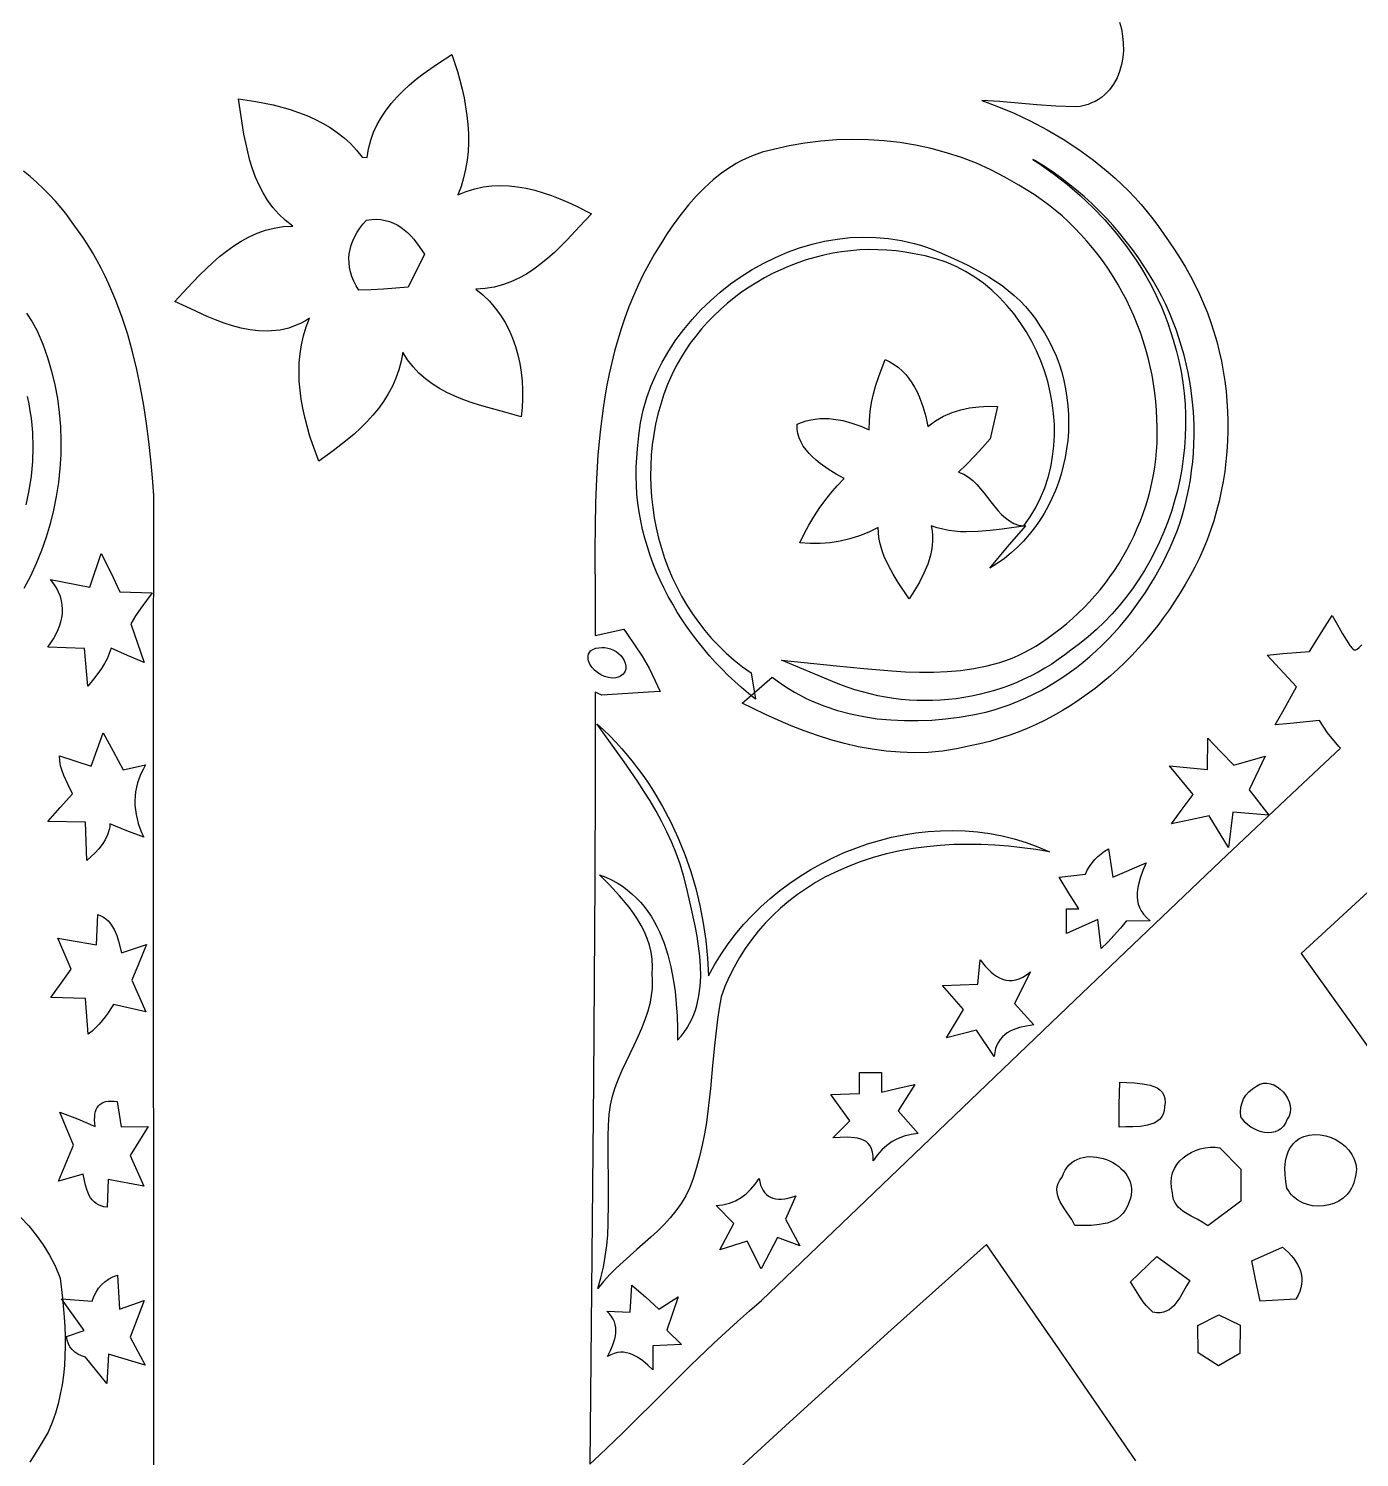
# Model space of a CAD drawing. Extents: x 1 to 4, y 1 to 4.
# Drawn here: x 1.915 to 2.737, y 2.391 to 3.273 of the extents above; entities that cross this region are included whole.
import ezdxf

# ---------------------------------------------------------------- set-up
doc = ezdxf.new("R2010")
doc.units = 0
doc.layers.add('SMALL', color=18, linetype='CONTINUOUS')

msp = doc.modelspace()

# ---------------------------------------------------------------- linework, layer by layer
at = {"layer": 'SMALL'}
for points in [[(2.58889, 3.27731), (2.59, 3.27307), (2.59076, 3.26873), (2.59116, 3.26431), (2.59119, 3.25988), (2.59084, 3.25546), (2.59008, 3.25111), (2.5889, 3.24688), (2.58727, 3.24281), (2.58516, 3.23897), (2.58255, 3.23542), (2.5795, 3.2323), (2.57767, 3.23082), (2.57577, 3.22952), (2.57375, 3.22837), (2.57161, 3.22736), (2.56935, 3.2265), (2.56697, 3.22581), (2.56449, 3.22529), (2.56162, 3.22494), (2.5495, 3.22547), (2.53782, 3.2263), (2.5146, 3.22821), (2.50386, 3.22897), (2.5131, 3.22547), (2.52365, 3.22099), (2.53402, 3.21607), (2.54415, 3.21072), (2.55403, 3.20492), (2.56361, 3.19865), (2.57284, 3.19195), (2.57736, 3.18839), (2.58176, 3.18473), (2.58605, 3.18095), (2.59024, 3.17705), (2.59433, 3.17303), (2.5983, 3.16888), (2.60215, 3.16461), (2.60588, 3.16022), (2.60948, 3.1557), (2.61295, 3.15105), (2.61629, 3.14628), (2.61939, 3.14152), (2.62293, 3.13651), (2.62638, 3.13125), (2.62964, 3.12588), (2.63271, 3.12041), (2.63558, 3.11486), (2.63827, 3.10922), (2.64077, 3.1035), (2.64307, 3.09771), (2.64518, 3.09185), (2.6471, 3.08593), (2.64883, 3.07995), (2.65036, 3.07392), (2.65171, 3.06785), (2.65286, 3.06174), (2.65382, 3.0556), (2.65459, 3.04943), (2.65516, 3.04324), (2.65555, 3.03703), (2.65574, 3.03081), (2.65573, 3.02459), (2.65554, 3.01837), (2.65515, 3.01215), (2.65457, 3.00595), (2.65379, 2.99976), (2.65282, 2.9936), (2.65166, 2.98747), (2.6503, 2.98138), (2.64875, 2.97532), (2.647, 2.96931), (2.64506, 2.96336), (2.64292, 2.95746), (2.64057, 2.95158), (2.63798, 2.94602), (2.63528, 2.94058), (2.63243, 2.93521), (2.62943, 2.92991), (2.6263, 2.92468), (2.62302, 2.91953), (2.61961, 2.91446), (2.61607, 2.90949), (2.61239, 2.90461), (2.60859, 2.89982), (2.60466, 2.89514), (2.6006, 2.89057), (2.59642, 2.88612), (2.59211, 2.88178), (2.58769, 2.87757), (2.58315, 2.87349), (2.5785, 2.86954), (2.57374, 2.86574), (2.56886, 2.86208), (2.56388, 2.85857), (2.55879, 2.85522), (2.5536, 2.85203), (2.54831, 2.84901), (2.54291, 2.84616), (2.53743, 2.84349), (2.53184, 2.84101), (2.52617, 2.83871), (2.52041, 2.83661), (2.51456, 2.83471), (2.50862, 2.83301), (2.50261, 2.83153), (2.49664, 2.83029), (2.48814, 2.82838), (2.47942, 2.82702), (2.47068, 2.82623), (2.46195, 2.82598), (2.45325, 2.82624), (2.44458, 2.82697), (2.43596, 2.82814), (2.4274, 2.82972), (2.41891, 2.83168), (2.41051, 2.83398), (2.4022, 2.8366), (2.39399, 2.8395), (2.3859, 2.84265), (2.37794, 2.84602), (2.37012, 2.84959), (2.36249, 2.85329), (2.35563, 2.85662), (2.36142, 2.86158), (2.37427, 2.8726), (2.37745, 2.87035), (2.38095, 2.86788), (2.38444, 2.86561), (2.388, 2.86347), (2.39163, 2.86146), (2.39532, 2.85959), (2.39903, 2.85786), (2.40674, 2.85472), (2.4146, 2.8521), (2.42264, 2.84995), (2.43083, 2.84827), (2.43914, 2.84702), (2.44753, 2.84621), (2.45599, 2.84581), (2.46447, 2.84581), (2.47296, 2.84618), (2.48142, 2.84692), (2.48981, 2.84801), (2.49812, 2.84942), (2.50625, 2.85113), (2.5113, 2.85253), (2.51633, 2.85411), (2.52129, 2.85587), (2.52617, 2.85779), (2.53097, 2.85988), (2.53569, 2.86212), (2.54032, 2.86452), (2.54488, 2.86708), (2.54935, 2.86977), (2.55373, 2.87262), (2.55802, 2.8756), (2.56222, 2.87871), (2.56633, 2.88196), (2.57034, 2.88533), (2.57426, 2.88882), (2.57808, 2.89243), (2.5818, 2.89615), (2.58541, 2.89998), (2.58892, 2.90392), (2.59233, 2.90795), (2.59562, 2.91208), (2.59879, 2.91628), (2.60484, 2.925), (2.61041, 2.934), (2.6155, 2.94328), (2.6201, 2.9528), (2.62418, 2.96249), (2.62599, 2.96768), (2.62765, 2.97299), (2.62914, 2.97834), (2.63046, 2.98374), (2.63161, 2.98917), (2.63258, 2.99463), (2.63338, 3.00011), (2.63402, 3.00562), (2.63448, 3.01114), (2.63478, 3.01667), (2.63491, 3.02221), (2.63487, 3.02775), (2.63467, 3.03329), (2.6343, 3.03882), (2.63377, 3.04434), (2.63307, 3.04984), (2.63222, 3.05532), (2.6312, 3.06077), (2.63002, 3.06618), (2.62868, 3.07157), (2.62718, 3.07691), (2.62553, 3.0822), (2.62372, 3.08745), (2.62175, 3.09263), (2.61962, 3.09776), (2.61735, 3.10282), (2.61492, 3.10781), (2.61233, 3.11273), (2.6096, 3.11757), (2.60671, 3.12232), (2.60368, 3.12698), (2.60045, 3.13161), (2.5968, 3.13684), (2.59302, 3.14188), (2.58908, 3.1468), (2.58498, 3.15159), (2.58073, 3.15626), (2.57634, 3.16079), (2.5718, 3.16518), (2.56713, 3.16943), (2.56232, 3.17354), (2.5574, 3.1775), (2.55235, 3.18131), (2.54718, 3.18496), (2.54191, 3.18846), (2.53653, 3.19179), (2.53534, 3.19239), (2.53912, 3.1899), (2.5479, 3.18375), (2.55639, 3.17719), (2.56455, 3.17021), (2.57236, 3.16284), (2.57979, 3.15509), (2.58681, 3.14698), (2.59339, 3.13851), (2.59947, 3.12972), (2.60236, 3.12516), (2.6051, 3.12055), (2.60771, 3.11587), (2.61018, 3.1111), (2.61251, 3.10626), (2.6147, 3.10135), (2.61674, 3.09636), (2.61863, 3.09131), (2.62037, 3.08619), (2.62193, 3.08105), (2.62381, 3.07462), (2.62545, 3.06806), (2.62681, 3.06144), (2.62791, 3.05478), (2.62873, 3.04809), (2.62929, 3.04138), (2.62959, 3.03466), (2.62963, 3.02793), (2.62941, 3.0212), (2.62893, 3.0145), (2.6282, 3.00781), (2.62722, 3.00116), (2.626, 2.99455), (2.62453, 2.98799), (2.62281, 2.9815), (2.62086, 2.97507), (2.61866, 2.96872), (2.61623, 2.96246), (2.61357, 2.95629), (2.61067, 2.95024), (2.60754, 2.9443), (2.60419, 2.93848), (2.60061, 2.9328), (2.59681, 2.92726), (2.59279, 2.92188), (2.58854, 2.91666), (2.58408, 2.91161), (2.57941, 2.90674), (2.57453, 2.90207), (2.56943, 2.8976), (2.56413, 2.89333), (2.55878, 2.88941), (2.555, 2.88645), (2.551, 2.88354), (2.54691, 2.88078), (2.54274, 2.87819), (2.53849, 2.87575), (2.53416, 2.87347), (2.52976, 2.87135), (2.5253, 2.86938), (2.52078, 2.86757), (2.51621, 2.86592), (2.51159, 2.86443), (2.50692, 2.8631), (2.50221, 2.86193), (2.49747, 2.86091), (2.4927, 2.86006), (2.4879, 2.85936), (2.48308, 2.85883), (2.47824, 2.85845), (2.4734, 2.85824), (2.46854, 2.85818), (2.46368, 2.85828), (2.45883, 2.85855), (2.45398, 2.85897), (2.44915, 2.85956), (2.44433, 2.86031), (2.43954, 2.86122), (2.43477, 2.86229), (2.43003, 2.86353), (2.42533, 2.86492), (2.42067, 2.86648), (2.41605, 2.86821), (2.41156, 2.87006), (2.37993, 2.88312), (2.41398, 2.87965), (2.4309, 2.87793), (2.44812, 2.87648), (2.45672, 2.876), (2.46531, 2.87574), (2.47385, 2.87575), (2.48232, 2.8761), (2.49067, 2.87683), (2.49889, 2.87798), (2.50699, 2.87962), (2.5109, 2.88062), (2.51481, 2.88176), (2.51867, 2.88305), (2.52247, 2.88448), (2.52621, 2.88607), (2.52989, 2.88782), (2.53352, 2.88974), (2.53707, 2.89183), (2.54057, 2.89411), (2.5441, 2.89665), (2.54822, 2.89956), (2.55216, 2.90254), (2.55599, 2.90564), (2.55973, 2.90887), (2.56336, 2.91221), (2.56689, 2.91568), (2.5703, 2.91925), (2.57361, 2.92293), (2.57679, 2.92671), (2.57986, 2.93059), (2.58281, 2.93456), (2.58564, 2.93863), (2.58833, 2.94277), (2.5909, 2.947), (2.59334, 2.95131), (2.59564, 2.95568), (2.5978, 2.96013), (2.59982, 2.96463), (2.6017, 2.9692), (2.60343, 2.97382), (2.60501, 2.97849), (2.60644, 2.9832), (2.60772, 2.98796), (2.60883, 2.99275), (2.60979, 2.99758), (2.61059, 3.00243), (2.61122, 3.00731), (2.61168, 3.01221), (2.61198, 3.01712), (2.6121, 3.02204), (2.61204, 3.02698), (2.6118, 3.03202), (2.61158, 3.03756), (2.61118, 3.04299), (2.6106, 3.04841), (2.60984, 3.05382), (2.60891, 3.0592), (2.6078, 3.06455), (2.60652, 3.06987), (2.60508, 3.07515), (2.60347, 3.08039), (2.6017, 3.08558), (2.59977, 3.09072), (2.59768, 3.09579), (2.59544, 3.1008), (2.59304, 3.10574), (2.59049, 3.1106), (2.5878, 3.11539), (2.58496, 3.12008), (2.58198, 3.12469), (2.57885, 3.12919), (2.57559, 3.1336), (2.5722, 3.13789), (2.56867, 3.14208), (2.56501, 3.14614), (2.56123, 3.15008), (2.55732, 3.1539), (2.5533, 3.15758), (2.54915, 3.16112), (2.54488, 3.16451), (2.5405, 3.16776), (2.53601, 3.17085), (2.53142, 3.17379), (2.52664, 3.1766), (2.51805, 3.18162), (2.50933, 3.18609), (2.50039, 3.19009), (2.49125, 3.1936), (2.48194, 3.19664), (2.47249, 3.19921), (2.4629, 3.20129), (2.45322, 3.2029), (2.44347, 3.20404), (2.43367, 3.2047), (2.42385, 3.20489), (2.41402, 3.2046), (2.40423, 3.20384), (2.39449, 3.20261), (2.38482, 3.20091), (2.37516, 3.19872), (2.37154, 3.19788), (2.3681, 3.1969), (2.36474, 3.19578), (2.36146, 3.19451), (2.35825, 3.19311), (2.35512, 3.19157), (2.35205, 3.1899), (2.3491, 3.18814), (2.34326, 3.18418), (2.33772, 3.1798), (2.33243, 3.17503), (2.32738, 3.1699), (2.32255, 3.16446), (2.31796, 3.15875), (2.31357, 3.15281), (2.3094, 3.1467), (2.30542, 3.14045), (2.30165, 3.13413), (2.29461, 3.12141), (2.29146, 3.11486), (2.28852, 3.10821), (2.28579, 3.10149), (2.28328, 3.09471), (2.28097, 3.08789), (2.27886, 3.08101), (2.27694, 3.07408), (2.27519, 3.0671), (2.27362, 3.06007), (2.27221, 3.05301), (2.27095, 3.0459), (2.26984, 3.03878), (2.26802, 3.02437), (2.26668, 3.00986), (2.26575, 2.99526), (2.26517, 2.98058), (2.26486, 2.96585), (2.26476, 2.9511), (2.2649, 2.92158), (2.26499, 2.89847), (2.2826, 2.90236), (2.28451, 2.89962), (2.28932, 2.89273), (2.29395, 2.88558), (2.29821, 2.87816), (2.3002, 2.87425), (2.30198, 2.87037), (2.30501, 2.86379), (2.29778, 2.8633), (2.26895, 2.86165), (2.26502, 2.86338), (2.26498, 2.80902), (2.26478, 2.74699), (2.26399, 2.62292), (2.2617, 2.38645), (2.26764, 2.39197), (2.28179, 2.40565), (2.30982, 2.43351), (2.3239, 2.44744), (2.33818, 2.46121), (2.35276, 2.47469), (2.36022, 2.48131), (2.36765, 2.48768), (2.46204, 2.5781), (2.55652, 2.66865), (2.65123, 2.75897), (2.69876, 2.80395), (2.72526, 2.82887), (2.72437, 2.82993), (2.71726, 2.83834), (2.71242, 2.84598), (2.6943, 2.84411), (2.68502, 2.84321), (2.68969, 2.85152), (2.6981, 2.86673), (2.68004, 2.88619), (2.68975, 2.88738), (2.70611, 2.88855), (2.71588, 2.90399), (2.72026, 2.91084), (2.72432, 2.9036), (2.72664, 2.89953), (2.72892, 2.89553), (2.73118, 2.89213), (2.73167, 2.89155), (2.73215, 2.89097), (2.73302, 2.89012), (2.73368, 2.88964), (2.73406, 2.88945), (2.73431, 2.88942), (2.73471, 2.88952), (2.73552, 2.88995), (2.73679, 2.89096), (2.73844, 2.8927)], [(1.9926, 2.22791), (1.99234, 2.48027), (1.9921, 2.73264), (1.99215, 2.85882), (1.99241, 2.9848), (1.99153, 2.99578), (1.99049, 3.00698), (1.98927, 3.01819), (1.98782, 3.0294), (1.98612, 3.04056), (1.98414, 3.05166), (1.98185, 3.06267), (1.97921, 3.07357), (1.9762, 3.08432), (1.97277, 3.09491), (1.96891, 3.1053), (1.96457, 3.1155), (1.96223, 3.12047), (1.95975, 3.1254), (1.95714, 3.13027), (1.95439, 3.13507), (1.9515, 3.13979), (1.94846, 3.14444), (1.94528, 3.14901), (1.94188, 3.15359), (1.93855, 3.15819), (1.93515, 3.16253), (1.9316, 3.1667), (1.9279, 3.17072), (1.92407, 3.17459), (1.92011, 3.1783), (1.91601, 3.18187), (1.9118, 3.1853)], [(1.91377, 3.09758), (1.91708, 3.09222), (1.92031, 3.08653), (1.92376, 3.07829), (1.92669, 3.07006), (1.92916, 3.06171), (1.93119, 3.05326), (1.93277, 3.04472), (1.93393, 3.03613), (1.93466, 3.02749), (1.93496, 3.01883), (1.93485, 3.01016), (1.93433, 3.00151), (1.93341, 2.99289), (1.93209, 2.98433), (1.93037, 2.97584), (1.92827, 2.96744), (1.92578, 2.95915), (1.92291, 2.95099), (1.91967, 2.94297), (1.91606, 2.93512), (1.91209, 2.92746)], [(1.91354, 2.97911), (1.91542, 2.98796), (1.91677, 2.99689), (1.91757, 3.00586), (1.91783, 3.01485), (1.91753, 3.02387), (1.91717, 3.0283), (1.91667, 3.03276), (1.91603, 3.0372), (1.91524, 3.04161), (1.91431, 3.046)], [(2.80959, 2.80182), (2.70109, 2.70202), (2.7176, 2.67876), (2.7368, 2.65197), (2.74632, 2.63847)], [(1.91005, 2.53901), (1.91503, 2.53371), (1.91966, 2.52805), (1.92393, 2.52204), (1.92782, 2.51567), (1.9313, 2.50895), (1.93447, 2.50134), (1.93599, 2.48906), (1.937, 2.47731), (1.93733, 2.47135), (1.93753, 2.46539), (1.93756, 2.45943), (1.9374, 2.45346), (1.93705, 2.44749), (1.93647, 2.44153), (1.93565, 2.43559), (1.93456, 2.42968), (1.93318, 2.4238), (1.93149, 2.41797), (1.92948, 2.41219), (1.92702, 2.4063), (1.92155, 2.39699), (1.91583, 2.38778)], [(2.59898, 2.38861), (2.55126, 2.45784), (2.50662, 2.5223), (2.44771, 2.46941), (2.38495, 2.41238), (2.32245, 2.35503)]]:
    msp.add_lwpolyline(points, dxfattribs=at)
for points in [[(2.1211, 3.19397), (2.124, 3.19363), (2.12489, 3.1991), (2.12627, 3.20433), (2.12808, 3.20932), (2.13031, 3.2141), (2.13291, 3.21866), (2.13585, 3.22301), (2.1391, 3.22717), (2.14262, 3.23114), (2.14637, 3.23493), (2.15033, 3.23855), (2.15446, 3.24202), (2.15872, 3.24533), (2.16751, 3.25153), (2.17643, 3.25724), (2.17985, 3.24675), (2.18137, 3.2414), (2.18274, 3.236), (2.18394, 3.23055), (2.18494, 3.22506), (2.18574, 3.21955), (2.1863, 3.21403), (2.18661, 3.2085), (2.18664, 3.20298), (2.18639, 3.19748), (2.18583, 3.19201), (2.18493, 3.18657), (2.18369, 3.18119), (2.18207, 3.17587), (2.18006, 3.17062), (2.18527, 3.17277), (2.19052, 3.17439), (2.1958, 3.17551), (2.20111, 3.17615), (2.20642, 3.17635), (2.21173, 3.17615), (2.21703, 3.17558), (2.22231, 3.17466), (2.22757, 3.17344), (2.23278, 3.17194), (2.23794, 3.17019), (2.24304, 3.16824), (2.24807, 3.16611), (2.25302, 3.16383), (2.26265, 3.15897), (2.25529, 3.15099), (2.2477, 3.14291), (2.24378, 3.13895), (2.23977, 3.1351), (2.23564, 3.13141), (2.23138, 3.12791), (2.22699, 3.12466), (2.22244, 3.12169), (2.21773, 3.11906), (2.21284, 3.1168), (2.20776, 3.11496), (2.20248, 3.11358), (2.19697, 3.11271), (2.19413, 3.11248), (2.19124, 3.1124), (2.19564, 3.10875), (2.19963, 3.10484), (2.20324, 3.10069), (2.20646, 3.09632), (2.20931, 3.09174), (2.2118, 3.08697), (2.21394, 3.08204), (2.21574, 3.07697), (2.21722, 3.07177), (2.21838, 3.06647), (2.21923, 3.06108), (2.21979, 3.05562), (2.22007, 3.05012), (2.22007, 3.04458), (2.21981, 3.03904), (2.2193, 3.03352), (2.20905, 3.0363), (2.19862, 3.03919), (2.19342, 3.04075), (2.18826, 3.04243), (2.18318, 3.04427), (2.1782, 3.0463), (2.17337, 3.04856), (2.16872, 3.05108), (2.16426, 3.05388), (2.16004, 3.05701), (2.15609, 3.06049), (2.15244, 3.06437), (2.14911, 3.06867), (2.14614, 3.07343), (2.14516, 3.06783), (2.14373, 3.06245), (2.14189, 3.0573), (2.13968, 3.05235), (2.13711, 3.0476), (2.13423, 3.04305), (2.13105, 3.03867), (2.12761, 3.03448), (2.12393, 3.03044), (2.12006, 3.02657), (2.11601, 3.02284), (2.11181, 3.01925), (2.10311, 3.01246), (2.09418, 3.00612), (2.09032, 3.01681), (2.08858, 3.02224), (2.087, 3.02772), (2.08559, 3.03324), (2.08438, 3.0388), (2.0834, 3.04438), (2.08267, 3.04997), (2.0822, 3.05558), (2.08203, 3.06119), (2.08218, 3.06679), (2.08266, 3.07238), (2.08351, 3.07794), (2.08475, 3.08348), (2.08639, 3.08898), (2.08846, 3.09443), (2.08594, 3.09284), (2.08339, 3.09144), (2.08082, 3.09023), (2.07824, 3.08919), (2.07563, 3.08834), (2.07301, 3.08764), (2.07038, 3.08711), (2.06773, 3.08672), (2.06241, 3.08638), (2.05706, 3.08657), (2.0517, 3.08722), (2.04635, 3.08828), (2.04101, 3.08969), (2.0357, 3.0914), (2.03044, 3.09336), (2.02524, 3.0955), (2.01508, 3.10011), (2.00534, 3.10479), (2.01286, 3.1129), (2.02061, 3.121), (2.0246, 3.12495), (2.02869, 3.12878), (2.0329, 3.13244), (2.03723, 3.1359), (2.0417, 3.13912), (2.04632, 3.14205), (2.05112, 3.14465), (2.05609, 3.14689), (2.06126, 3.14872), (2.06665, 3.15011), (2.07225, 3.151), (2.0781, 3.15137), (2.07353, 3.15491), (2.06945, 3.15875), (2.06582, 3.16286), (2.06261, 3.16723), (2.05979, 3.17181), (2.05732, 3.1766), (2.05516, 3.18156), (2.0533, 3.18668), (2.05168, 3.19191), (2.05029, 3.19724), (2.04908, 3.20265), (2.04802, 3.20811), (2.04623, 3.21906), (2.04465, 3.22991), (2.05533, 3.22833), (2.06069, 3.22733), (2.06603, 3.22617), (2.07133, 3.22483), (2.07657, 3.22331), (2.08173, 3.22157), (2.08679, 3.21961), (2.09172, 3.21741), (2.09652, 3.21496), (2.10115, 3.21223), (2.10559, 3.20922), (2.10983, 3.2059), (2.11384, 3.20227), (2.11761, 3.19829)], [(2.11895, 3.11166), (2.11725, 3.11449), (2.11583, 3.11732), (2.11469, 3.12015), (2.11383, 3.12298), (2.11324, 3.1258), (2.11291, 3.12861), (2.11285, 3.1314), (2.11305, 3.13416), (2.11351, 3.1369), (2.11423, 3.13961), (2.11519, 3.14229), (2.11641, 3.14493), (2.11786, 3.14752), (2.11956, 3.15007), (2.12149, 3.15256), (2.12366, 3.155), (2.12678, 3.1554), (2.12976, 3.1555), (2.13259, 3.1553), (2.1353, 3.15484), (2.13787, 3.15412), (2.14033, 3.15317), (2.14267, 3.15199), (2.1449, 3.1506), (2.14702, 3.14902), (2.14905, 3.14727), (2.15098, 3.14535), (2.15283, 3.14329), (2.15629, 3.13881), (2.15947, 3.13393), (2.14937, 3.11368), (2.14179, 3.11287), (2.13419, 3.11226), (2.12657, 3.11186)], [(2.29118, 3.0138), (2.29181, 3.02187), (2.29298, 3.02982), (2.29468, 3.03765), (2.29689, 3.04533), (2.29959, 3.05285), (2.30275, 3.06019), (2.30635, 3.06734), (2.31038, 3.07427), (2.3148, 3.08098), (2.31961, 3.08744), (2.32477, 3.09365), (2.33026, 3.09958), (2.33607, 3.10522), (2.34217, 3.11055), (2.34854, 3.11555), (2.35516, 3.12021), (2.36201, 3.12452), (2.36906, 3.12845), (2.3763, 3.132), (2.3837, 3.13513), (2.39124, 3.13785), (2.3989, 3.14013), (2.40666, 3.14195), (2.4145, 3.1433), (2.42239, 3.14417), (2.43031, 3.14453), (2.43825, 3.14437), (2.44617, 3.14367), (2.45407, 3.14243), (2.46191, 3.14061), (2.4658, 3.13949), (2.46967, 3.13821), (2.47352, 3.13679), (2.47734, 3.13521), (2.48628, 3.13136), (2.49516, 3.12715), (2.50386, 3.12251), (2.50809, 3.12), (2.51223, 3.11734), (2.51624, 3.11454), (2.52012, 3.11158), (2.52384, 3.10844), (2.52739, 3.10512), (2.53076, 3.1016), (2.53391, 3.09788), (2.53684, 3.09394), (2.53953, 3.08978), (2.54245, 3.08533), (2.5451, 3.08073), (2.54749, 3.07599), (2.54961, 3.07114), (2.55148, 3.06618), (2.55309, 3.06112), (2.55444, 3.05599), (2.55553, 3.05079), (2.55637, 3.04553), (2.55696, 3.04024), (2.55729, 3.03492), (2.55738, 3.02958), (2.55721, 3.02424), (2.5568, 3.01892), (2.55614, 3.01362), (2.55524, 3.00835), (2.5541, 3.00314), (2.55271, 2.998), (2.55108, 2.99293), (2.54922, 2.98795), (2.54711, 2.98308), (2.54477, 2.97832), (2.5422, 2.9737), (2.53939, 2.96921), (2.53635, 2.96489), (2.53308, 2.96073), (2.52958, 2.95676), (2.52586, 2.95298), (2.52191, 2.94941), (2.51773, 2.94607), (2.51333, 2.94296), (2.50871, 2.9401), (2.51965, 2.95322), (2.53085, 2.96608), (2.51623, 2.96412), (2.50889, 2.96321), (2.50155, 2.96258), (2.49422, 2.96239), (2.49057, 2.96251), (2.48693, 2.9628), (2.4833, 2.96329), (2.47968, 2.964), (2.47608, 2.96494), (2.4725, 2.96615), (2.473, 2.96304), (2.47325, 2.95997), (2.47326, 2.95694), (2.47305, 2.95395), (2.47264, 2.951), (2.47204, 2.94809), (2.47126, 2.94522), (2.47033, 2.94238), (2.46804, 2.93682), (2.46531, 2.9314), (2.46224, 2.92612), (2.45897, 2.92098), (2.45213, 2.93115), (2.44893, 2.93636), (2.44603, 2.94171), (2.44354, 2.94723), (2.44249, 2.95006), (2.44157, 2.95294), (2.44082, 2.95588), (2.44024, 2.95887), (2.43985, 2.96194), (2.43965, 2.96507), (2.434, 2.96232), (2.42821, 2.96), (2.42229, 2.95812), (2.41626, 2.95668), (2.41014, 2.95571), (2.40394, 2.95522), (2.39769, 2.95521), (2.3914, 2.95571), (2.39406, 2.96116), (2.39692, 2.9665), (2.39997, 2.9717), (2.40323, 2.97676), (2.40672, 2.98167), (2.41045, 2.9864), (2.41442, 2.99094), (2.41866, 2.99529), (2.41383, 2.99805), (2.4088, 3.0012), (2.40382, 3.00474), (2.40144, 3.00667), (2.39919, 3.0087), (2.39709, 3.01083), (2.39518, 3.01308), (2.3935, 3.01543), (2.39208, 3.01789), (2.39096, 3.02046), (2.39016, 3.02315), (2.38974, 3.02595), (2.38972, 3.02887), (2.39248, 3.03003), (2.39527, 3.03094), (2.39808, 3.03163), (2.4009, 3.0321), (2.40373, 3.03238), (2.40657, 3.03246), (2.40941, 3.03237), (2.41225, 3.03211), (2.41789, 3.03115), (2.42347, 3.02966), (2.42894, 3.02775), (2.43427, 3.02551), (2.43433, 3.03117), (2.43482, 3.03676), (2.43569, 3.04227), (2.4369, 3.04772), (2.43838, 3.0531), (2.44008, 3.05843), (2.44396, 3.06892), (2.44691, 3.06753), (2.44966, 3.06589), (2.4522, 3.06401), (2.45456, 3.06191), (2.45673, 3.05962), (2.45873, 3.05715), (2.46056, 3.05453), (2.46222, 3.05178), (2.46373, 3.04892), (2.46508, 3.04597), (2.46738, 3.03987), (2.46916, 3.03367), (2.47048, 3.02753), (2.47282, 3.02932), (2.47522, 3.03096), (2.47768, 3.03245), (2.48019, 3.0338), (2.48536, 3.03607), (2.49071, 3.0378), (2.49622, 3.03902), (2.50186, 3.03975), (2.5076, 3.04001), (2.51342, 3.03984), (2.50891, 3.01992), (2.50421, 3.01461), (2.49941, 3.00941), (2.4945, 3.00432), (2.48946, 2.99939), (2.49259, 2.99798), (2.49546, 2.99619), (2.49812, 2.99407), (2.50059, 2.9917), (2.50515, 2.98643), (2.50942, 2.98089), (2.51371, 2.97558), (2.51596, 2.97317), (2.51832, 2.97101), (2.52083, 2.96916), (2.52353, 2.96767), (2.52645, 2.96663), (2.52964, 2.96608), (2.53359, 2.97167), (2.53706, 2.97748), (2.54006, 2.98348), (2.5426, 2.98965), (2.54468, 2.99596), (2.54632, 3.0024), (2.54752, 3.00893), (2.54829, 3.01554), (2.54864, 3.02219), (2.54859, 3.02887), (2.54813, 3.03555), (2.54729, 3.04221), (2.54606, 3.04882), (2.54445, 3.05537), (2.54249, 3.06182), (2.54016, 3.06815), (2.5375, 3.07435), (2.53449, 3.08037), (2.53115, 3.08621), (2.5275, 3.09184), (2.52354, 3.09723), (2.51927, 3.10236), (2.51471, 3.10721), (2.50987, 3.11175), (2.50475, 3.11596), (2.49937, 3.11981), (2.49373, 3.12328), (2.48784, 3.12636), (2.48172, 3.129), (2.47536, 3.13119), (2.46879, 3.13291), (2.462, 3.13414), (2.45641, 3.13517), (2.45081, 3.13595), (2.44519, 3.13647), (2.43956, 3.13675), (2.43394, 3.13677), (2.42833, 3.13656), (2.42274, 3.1361), (2.41717, 3.13541), (2.41164, 3.13449), (2.40615, 3.13335), (2.40071, 3.13198), (2.39533, 3.1304), (2.39002, 3.12861), (2.38478, 3.1266), (2.37962, 3.12439), (2.37455, 3.12198), (2.36959, 3.11937), (2.36472, 3.11657), (2.35997, 3.11358), (2.35535, 3.11041), (2.35085, 3.10706), (2.34649, 3.10353), (2.34228, 3.09983), (2.33822, 3.09597), (2.33432, 3.09194), (2.3306, 3.08775), (2.32705, 3.0834), (2.32368, 3.07891), (2.32052, 3.07426), (2.31755, 3.06948), (2.31479, 3.06455), (2.31225, 3.0595), (2.30969, 3.05355), (2.30742, 3.04751), (2.30543, 3.04138), (2.30371, 3.03516), (2.30227, 3.02888), (2.30111, 3.02254), (2.30022, 3.01616), (2.29959, 3.00974), (2.29924, 3.0033), (2.29915, 2.99685), (2.29933, 2.9904), (2.29977, 2.98397), (2.30047, 2.97755), (2.30144, 2.97117), (2.30266, 2.96484), (2.30414, 2.95857), (2.30587, 2.95236), (2.30786, 2.94624), (2.31009, 2.9402), (2.31258, 2.93427), (2.31532, 2.92846), (2.3183, 2.92277), (2.32152, 2.91722), (2.32499, 2.91182), (2.3287, 2.90658), (2.33264, 2.90151), (2.33683, 2.89663), (2.34125, 2.89194), (2.3459, 2.88745), (2.35079, 2.88319), (2.3559, 2.87915), (2.36125, 2.87535), (2.36387, 2.85913), (2.35956, 2.86261), (2.35534, 2.86622), (2.3512, 2.86994), (2.34715, 2.87377), (2.3432, 2.87772), (2.33935, 2.88177), (2.33561, 2.88593), (2.33197, 2.89019), (2.32846, 2.89455), (2.32507, 2.899), (2.3218, 2.90354), (2.31866, 2.90816), (2.31567, 2.91288), (2.31281, 2.91767), (2.3101, 2.92254), (2.30754, 2.92748), (2.30513, 2.93249), (2.30289, 2.93757), (2.30081, 2.94272), (2.29891, 2.94792), (2.29718, 2.95318), (2.29563, 2.95849), (2.29427, 2.96385), (2.29309, 2.96926), (2.29212, 2.97471), (2.29134, 2.98021), (2.29077, 2.98573), (2.29041, 2.9913), (2.29027, 2.99688), (2.29035, 3.0025), (2.29065, 3.00814)], [(1.95971, 2.94905), (1.96573, 2.9373), (1.97135, 2.92529), (1.99128, 2.92475), (1.98439, 2.91537), (1.98105, 2.91058), (1.97802, 2.90557), (1.98636, 2.88175), (1.97606, 2.88603), (1.9659, 2.89056), (1.96479, 2.88724), (1.96342, 2.88406), (1.9618, 2.88101), (1.96, 2.87807), (1.95594, 2.87248), (1.95157, 2.86714), (1.94955, 2.89036), (1.92687, 2.8913), (1.9287, 2.89386), (1.93035, 2.89643), (1.93181, 2.89901), (1.93306, 2.9016), (1.93411, 2.9042), (1.93493, 2.90681), (1.93552, 2.90942), (1.93586, 2.91204), (1.93595, 2.91467), (1.93577, 2.91729), (1.93532, 2.91992), (1.93458, 2.92255), (1.93354, 2.92517), (1.9322, 2.9278), (1.93054, 2.93042), (1.92855, 2.93303), (1.95271, 2.92832)], [(2.26197, 2.88888), (2.26359, 2.88982), (2.26531, 2.89049), (2.26711, 2.89089), (2.26896, 2.89104), (2.27082, 2.89095), (2.27268, 2.89063), (2.27449, 2.8901), (2.27622, 2.88936), (2.27786, 2.88843), (2.27936, 2.88732), (2.2807, 2.88604), (2.28185, 2.88461), (2.28277, 2.88304), (2.28345, 2.88133), (2.28384, 2.87951), (2.28391, 2.87757), (2.28347, 2.87641), (2.28291, 2.87541), (2.28224, 2.87455), (2.28147, 2.87383), (2.28063, 2.87324), (2.2797, 2.87278), (2.27766, 2.87224), (2.27545, 2.87215), (2.27313, 2.87248), (2.27078, 2.87317), (2.2685, 2.87419), (2.26636, 2.87549), (2.26443, 2.87703), (2.2628, 2.87877), (2.26156, 2.88066), (2.26077, 2.88266), (2.26058, 2.88369), (2.26052, 2.88472), (2.26063, 2.88577), (2.2609, 2.88681), (2.26134, 2.88785)], [(2.26594, 2.84392), (2.26999, 2.84021), (2.27392, 2.83638), (2.27773, 2.83244), (2.28142, 2.8284), (2.285, 2.82427), (2.28845, 2.82003), (2.29178, 2.8157), (2.29499, 2.81129), (2.29808, 2.80678), (2.30105, 2.8022), (2.30662, 2.7928), (2.3117, 2.78313), (2.31629, 2.77319), (2.32038, 2.76304), (2.32397, 2.75269), (2.32707, 2.74218), (2.32966, 2.73153), (2.33174, 2.72078), (2.33332, 2.70995), (2.33438, 2.69907), (2.33493, 2.68818), (2.33863, 2.69495), (2.34266, 2.7015), (2.34701, 2.70784), (2.35167, 2.71395), (2.35662, 2.71983), (2.36184, 2.72547), (2.36732, 2.73086), (2.37305, 2.736), (2.37901, 2.74088), (2.38518, 2.74549), (2.39155, 2.74982), (2.39811, 2.75387), (2.40485, 2.75764), (2.41173, 2.7611), (2.41876, 2.76427), (2.42592, 2.76712), (2.43318, 2.76966), (2.44055, 2.77187), (2.44799, 2.77375), (2.45551, 2.77529), (2.46307, 2.77649), (2.47068, 2.77733), (2.4783, 2.77782), (2.48594, 2.77793), (2.49357, 2.77768), (2.50117, 2.77704), (2.50874, 2.77602), (2.51626, 2.7746), (2.52371, 2.77278), (2.53108, 2.77055), (2.53836, 2.76791), (2.54552, 2.76484), (2.53715, 2.76619), (2.52874, 2.76732), (2.5203, 2.76822), (2.51185, 2.76887), (2.50339, 2.76926), (2.49494, 2.76938), (2.4865, 2.7692), (2.47809, 2.76872), (2.46971, 2.76791), (2.46137, 2.76678), (2.45309, 2.76529), (2.44488, 2.76343), (2.43674, 2.76119), (2.42868, 2.75856), (2.42072, 2.75552), (2.41287, 2.75205), (2.40687, 2.74905), (2.40103, 2.74576), (2.39537, 2.7422), (2.38988, 2.73839), (2.38459, 2.73431), (2.3795, 2.73), (2.37463, 2.72544), (2.36999, 2.72066), (2.3656, 2.71566), (2.36146, 2.71045), (2.35759, 2.70503), (2.354, 2.69942), (2.3507, 2.69362), (2.3477, 2.68764), (2.34502, 2.6815), (2.34267, 2.67519), (2.34146, 2.6682), (2.34044, 2.66118), (2.3388, 2.64705), (2.33747, 2.63286), (2.33617, 2.61866), (2.33459, 2.60452), (2.33361, 2.59749), (2.33246, 2.59049), (2.33109, 2.58354), (2.32948, 2.57663), (2.32759, 2.56978), (2.32537, 2.56299), (2.32338, 2.55749), (2.32092, 2.55235), (2.31805, 2.54751), (2.31482, 2.54296), (2.31128, 2.53863), (2.30747, 2.5345), (2.30346, 2.53052), (2.2993, 2.52666), (2.29071, 2.51911), (2.28213, 2.51154), (2.27797, 2.50764), (2.27396, 2.50361), (2.27016, 2.49942), (2.26662, 2.49502), (2.26853, 2.50159), (2.27004, 2.50819), (2.27121, 2.51483), (2.27207, 2.5215), (2.27266, 2.5282), (2.27303, 2.53492), (2.27326, 2.54841), (2.27309, 2.56194), (2.27286, 2.57549), (2.2729, 2.58902), (2.27313, 2.59577), (2.27355, 2.6025), (2.27435, 2.60821), (2.27563, 2.61377), (2.27732, 2.61921), (2.27933, 2.62456), (2.28159, 2.62984), (2.28402, 2.63506), (2.28906, 2.64543), (2.29152, 2.65063), (2.29383, 2.65585), (2.29591, 2.66113), (2.29768, 2.66649), (2.29907, 2.67195), (2.3, 2.67752), (2.30026, 2.68036), (2.30038, 2.68324), (2.30034, 2.68616), (2.30013, 2.68912), (2.30039, 2.69382), (2.30019, 2.69839), (2.29955, 2.70283), (2.29851, 2.70714), (2.29711, 2.71133), (2.29538, 2.7154), (2.29336, 2.71936), (2.29107, 2.72321), (2.28857, 2.72696), (2.28587, 2.73061), (2.28004, 2.73762), (2.27387, 2.74429), (2.26763, 2.75064), (2.27145, 2.74913), (2.27507, 2.74743), (2.27849, 2.74555), (2.28172, 2.7435), (2.28477, 2.74128), (2.28763, 2.73891), (2.29032, 2.73639), (2.29284, 2.73373), (2.29519, 2.73093), (2.29738, 2.72801), (2.29942, 2.72498), (2.30131, 2.72183), (2.30305, 2.71858), (2.30466, 2.71525), (2.30748, 2.70832), (2.3098, 2.70112), (2.31168, 2.69371), (2.31315, 2.68615), (2.31426, 2.6785), (2.31504, 2.67083), (2.31555, 2.66321), (2.31581, 2.65569), (2.31588, 2.64834), (2.31801, 2.65084), (2.31994, 2.6534), (2.32168, 2.65602), (2.32323, 2.6587), (2.32461, 2.66143), (2.32581, 2.66422), (2.32685, 2.66705), (2.32773, 2.66992), (2.32906, 2.67578), (2.32985, 2.68177), (2.33017, 2.68787), (2.33007, 2.69404), (2.32961, 2.70027), (2.32885, 2.70652), (2.32785, 2.71277), (2.32667, 2.71899), (2.32401, 2.73123), (2.32133, 2.74303), (2.31956, 2.75016), (2.31744, 2.75712), (2.31499, 2.76394), (2.31225, 2.77062), (2.30924, 2.77717), (2.30599, 2.78361), (2.30252, 2.78994), (2.29886, 2.79618), (2.29504, 2.80233), (2.29108, 2.80841), (2.28286, 2.82039), (2.27441, 2.8322)], [(1.96106, 2.8382), (1.96726, 2.82687), (1.97331, 2.81538), (1.98724, 2.81841), (1.9857, 2.81569), (1.98437, 2.81296), (1.98325, 2.81021), (1.98234, 2.80745), (1.98162, 2.80468), (1.9811, 2.80189), (1.98077, 2.7991), (1.98063, 2.7963), (1.98069, 2.7935), (1.98092, 2.79069), (1.98135, 2.78788), (1.98195, 2.78506), (1.98272, 2.78224), (1.98368, 2.77942), (1.9848, 2.77661), (1.98609, 2.77379), (1.97559, 2.77783), (1.96523, 2.78207), (1.96507, 2.78025), (1.96476, 2.77851), (1.96377, 2.77521), (1.96233, 2.77216), (1.96051, 2.76932), (1.95838, 2.76665), (1.95602, 2.76412), (1.95089, 2.75939), (1.95009, 2.78301), (1.9268, 2.78355), (1.93437, 2.79213), (1.94214, 2.80051), (1.93946, 2.80623), (1.93678, 2.81197), (1.93565, 2.8149), (1.93475, 2.81789), (1.93418, 2.82096), (1.934, 2.82413), (1.95359, 2.81767)], [(2.64345, 2.8349), (2.65147, 2.82663), (2.65933, 2.81821), (2.67885, 2.82387), (2.66896, 2.80307), (2.68101, 2.78745), (2.6588, 2.78934), (2.65604, 2.76753), (2.64426, 2.78705), (2.63256, 2.78448), (2.6209, 2.78207), (2.62749, 2.79116), (2.63423, 2.80011), (2.61976, 2.81788), (2.64311, 2.81565)], [(2.56773, 2.75091), (2.56893, 2.75341), (2.57029, 2.75575), (2.57183, 2.75795), (2.57352, 2.75999), (2.57538, 2.76189), (2.57741, 2.76363), (2.57959, 2.76522), (2.58194, 2.76666), (2.58463, 2.74909), (2.60522, 2.75804), (2.60325, 2.75329), (2.60153, 2.74855), (2.60027, 2.74385), (2.59988, 2.74153), (2.59967, 2.73923), (2.59967, 2.73696), (2.59991, 2.73472), (2.60041, 2.73253), (2.60119, 2.73037), (2.60228, 2.72826), (2.6037, 2.72619), (2.60548, 2.72419), (2.60765, 2.72224), (2.59297, 2.72203), (2.58933, 2.71757), (2.58554, 2.71324), (2.58163, 2.70906), (2.57756, 2.70501), (2.57547, 2.72291), (2.55616, 2.71423), (2.55609, 2.72951), (2.56376, 2.72951), (2.5575, 2.73924), (2.55145, 2.74902)], [(1.95769, 2.72614), (1.95954, 2.72533), (1.9612, 2.72439), (1.9627, 2.72332), (1.96403, 2.72212), (1.96522, 2.72082), (1.96628, 2.71943), (1.96805, 2.71638), (1.96943, 2.71307), (1.97053, 2.70958), (1.9723, 2.70238), (1.98771, 2.70756), (1.9833, 2.6965), (1.97869, 2.68549), (1.98744, 2.6659), (1.96732, 2.67055), (1.96577, 2.6679), (1.96412, 2.66535), (1.96236, 2.6629), (1.96048, 2.66054), (1.9585, 2.65829), (1.95639, 2.65613), (1.95417, 2.65407), (1.95184, 2.65211), (1.95002, 2.67425), (1.92875, 2.67485), (1.93504, 2.68357), (1.94134, 2.69229), (1.93299, 2.71147), (1.95688, 2.70736)], [(2.50265, 2.69807), (2.50589, 2.69415), (2.50928, 2.69074), (2.51103, 2.68927), (2.51283, 2.688), (2.51467, 2.68695), (2.51657, 2.68613), (2.51851, 2.68557), (2.52051, 2.68529), (2.52257, 2.68531), (2.52468, 2.68566), (2.52687, 2.68635), (2.52911, 2.68741), (2.53143, 2.68887), (2.53381, 2.69074), (2.52385, 2.67109), (2.5359, 2.65783), (2.53136, 2.65717), (2.52705, 2.6562), (2.52307, 2.65481), (2.52123, 2.65393), (2.5195, 2.65291), (2.51791, 2.65174), (2.51645, 2.65041), (2.51515, 2.6489), (2.51401, 2.64721), (2.51304, 2.64531), (2.51227, 2.6432), (2.5117, 2.64087), (2.51133, 2.63831), (2.5005, 2.65453), (2.48185, 2.64988), (2.49242, 2.66738), (2.47957, 2.68226), (2.50131, 2.683)], [(2.42828, 2.62855), (2.44181, 2.62855), (2.44174, 2.61637), (2.45199, 2.61876), (2.46234, 2.62094), (2.45204, 2.60486), (2.46442, 2.59079), (2.46003, 2.5902), (2.45589, 2.58916), (2.452, 2.58766), (2.44837, 2.58573), (2.44501, 2.58337), (2.44192, 2.58061), (2.4391, 2.57745), (2.43656, 2.5739), (2.43657, 2.57678), (2.43625, 2.57926), (2.43563, 2.58137), (2.43474, 2.58314), (2.4336, 2.5846), (2.43223, 2.58577), (2.43067, 2.58668), (2.42893, 2.58737), (2.42704, 2.58786), (2.42502, 2.58818), (2.42071, 2.58843), (2.41619, 2.58835), (2.41166, 2.58817), (2.42216, 2.59867), (2.41044, 2.61489), (2.42828, 2.61556)], [(2.58907, 2.62256), (2.59325, 2.62231), (2.59805, 2.62204), (2.60305, 2.62154), (2.6055, 2.62113), (2.60784, 2.62057), (2.61003, 2.61982), (2.61201, 2.61888), (2.61373, 2.61769), (2.61514, 2.61625), (2.6162, 2.6145), (2.61683, 2.61244), (2.61701, 2.61002), (2.61666, 2.60721), (2.61639, 2.60474), (2.61575, 2.60263), (2.61477, 2.60084), (2.61349, 2.59936), (2.61196, 2.59815), (2.6102, 2.59719), (2.60826, 2.59644), (2.60617, 2.59587), (2.60171, 2.59519), (2.5971, 2.59491), (2.59265, 2.5948), (2.58867, 2.59463), (2.58867, 2.60859)], [(2.67347, 2.62007), (2.67555, 2.62122), (2.67771, 2.62181), (2.6799, 2.6219), (2.68207, 2.62154), (2.6842, 2.62077), (2.68624, 2.61964), (2.68814, 2.61821), (2.68987, 2.61652), (2.69138, 2.61462), (2.69263, 2.61255), (2.69358, 2.61038), (2.69419, 2.60814), (2.69441, 2.60589), (2.69422, 2.60367), (2.69355, 2.60154), (2.69238, 2.59954), (2.69138, 2.59718), (2.69008, 2.59524), (2.68854, 2.59371), (2.68679, 2.59256), (2.68486, 2.59178), (2.6828, 2.59134), (2.68066, 2.59123), (2.67846, 2.59141), (2.67625, 2.59188), (2.67406, 2.5926), (2.67195, 2.59356), (2.66994, 2.59473), (2.66808, 2.5961), (2.66641, 2.59764), (2.66496, 2.59933), (2.66378, 2.60116), (2.66362, 2.60417), (2.66385, 2.607), (2.66448, 2.60964), (2.66549, 2.6121), (2.6669, 2.61437), (2.6687, 2.61646), (2.67089, 2.61836)], [(1.95614, 2.59517), (1.95576, 2.59929), (1.95579, 2.60112), (1.95596, 2.60279), (1.95629, 2.6043), (1.95676, 2.60565), (1.95738, 2.60685), (1.95815, 2.60789), (1.95907, 2.60877), (1.96013, 2.60949), (1.96134, 2.61005), (1.9627, 2.61046), (1.96421, 2.61071), (1.96586, 2.6108), (1.96766, 2.61074), (1.9696, 2.61051), (1.97209, 2.5949), (1.98885, 2.59503), (1.97768, 2.57713), (1.98616, 2.55815), (1.96422, 2.56232), (1.96355, 2.54516), (1.96151, 2.5455), (1.95969, 2.54603), (1.95807, 2.54673), (1.95664, 2.5476), (1.95538, 2.54862), (1.95427, 2.54977), (1.9533, 2.55105), (1.95247, 2.55243), (1.95111, 2.55546), (1.9501, 2.55877), (1.9486, 2.56575), (1.93346, 2.56125), (1.94275, 2.58352), (1.93427, 2.60405), (1.94523, 2.59976)], [(2.69958, 2.58743), (2.70114, 2.58825), (2.70274, 2.58891), (2.70604, 2.58982), (2.70942, 2.59018), (2.71283, 2.59003), (2.7162, 2.58941), (2.71948, 2.58835), (2.7226, 2.5869), (2.7255, 2.58508), (2.72814, 2.58294), (2.73044, 2.58051), (2.73234, 2.57783), (2.7338, 2.57494), (2.73474, 2.57188), (2.735, 2.57029), (2.73511, 2.56867), (2.73507, 2.56702), (2.73486, 2.56536), (2.73447, 2.56368), (2.73391, 2.56199), (2.73347, 2.56025), (2.7329, 2.55861), (2.73219, 2.55706), (2.73136, 2.55561), (2.72936, 2.55301), (2.72696, 2.55081), (2.72424, 2.549), (2.72126, 2.5476), (2.71809, 2.54661), (2.71479, 2.54604), (2.71145, 2.54589), (2.70811, 2.54616), (2.70486, 2.54687), (2.70177, 2.54801), (2.69889, 2.54958), (2.69629, 2.55161), (2.69513, 2.55279), (2.69406, 2.55408), (2.6931, 2.55548), (2.69225, 2.557), (2.69155, 2.5611), (2.6911, 2.56529), (2.69101, 2.56949), (2.69137, 2.5736), (2.69176, 2.5756), (2.6923, 2.57755), (2.69302, 2.57942), (2.69391, 2.58122), (2.695, 2.58294), (2.6963, 2.58455), (2.69782, 2.58605)], [(2.62164, 2.55418), (2.6209, 2.55746), (2.62067, 2.56061), (2.62093, 2.56361), (2.62164, 2.56644), (2.62275, 2.5691), (2.62423, 2.57156), (2.62604, 2.5738), (2.62815, 2.57582), (2.6305, 2.5776), (2.63308, 2.57912), (2.63582, 2.58037), (2.63871, 2.58133), (2.64169, 2.58199), (2.64474, 2.58232), (2.6478, 2.58232), (2.65085, 2.58197), (2.66384, 2.56878), (2.66384, 2.54893), (2.64338, 2.53379), (2.64024, 2.53587), (2.63674, 2.53778), (2.63312, 2.53966), (2.62961, 2.54168), (2.62798, 2.54279), (2.62647, 2.54399), (2.62511, 2.5453), (2.62393, 2.54674), (2.62297, 2.54833), (2.62224, 2.55009), (2.62179, 2.55203)], [(2.5534, 2.5638), (2.55421, 2.56606), (2.55522, 2.56808), (2.55641, 2.56987), (2.55776, 2.57143), (2.55926, 2.57276), (2.56089, 2.57388), (2.56263, 2.57478), (2.56447, 2.57549), (2.5664, 2.576), (2.56838, 2.57632), (2.57042, 2.57646), (2.57248, 2.57642), (2.57456, 2.57621), (2.57664, 2.57583), (2.5787, 2.5753), (2.58072, 2.57462), (2.5827, 2.5738), (2.5846, 2.57283), (2.58642, 2.57174), (2.58813, 2.57052), (2.58973, 2.56919), (2.59119, 2.56774), (2.5925, 2.56619), (2.59364, 2.56454), (2.5946, 2.5628), (2.59535, 2.56097), (2.59589, 2.55907), (2.59619, 2.55709), (2.59624, 2.55505), (2.59603, 2.55295), (2.59553, 2.55079), (2.59472, 2.54859), (2.59378, 2.5459), (2.59258, 2.54355), (2.59114, 2.54153), (2.58949, 2.53981), (2.58764, 2.53836), (2.58563, 2.53717), (2.58348, 2.53621), (2.58119, 2.53546), (2.57881, 2.53489), (2.57635, 2.53447), (2.57129, 2.53403), (2.56121, 2.53399), (2.55927, 2.53757), (2.55689, 2.5412), (2.55442, 2.54488), (2.55223, 2.54859), (2.55135, 2.55046), (2.55067, 2.55235), (2.55024, 2.55424), (2.5501, 2.55613), (2.55031, 2.55804), (2.55089, 2.55995), (2.55191, 2.56188)], [(2.33957, 2.54624), (2.34389, 2.54673), (2.34791, 2.54773), (2.35164, 2.54922), (2.35509, 2.55117), (2.35826, 2.55355), (2.36115, 2.55634), (2.36379, 2.55952), (2.36616, 2.56306), (2.36658, 2.5609), (2.36713, 2.55894), (2.36782, 2.55718), (2.36864, 2.55562), (2.3696, 2.55425), (2.37069, 2.55308), (2.37191, 2.55211), (2.37327, 2.55134), (2.37476, 2.55077), (2.37638, 2.55039), (2.37814, 2.55022), (2.38002, 2.55024), (2.38205, 2.55046), (2.3842, 2.55087), (2.38649, 2.55148), (2.38891, 2.55229), (2.38251, 2.53789), (2.39126, 2.52133), (2.3776, 2.52645), (2.3675, 2.50707), (2.35889, 2.5243), (2.34186, 2.51898), (2.35068, 2.53527)], [(2.67057, 2.51218), (2.68942, 2.52059), (2.69312, 2.51722), (2.69477, 2.51547), (2.69627, 2.51367), (2.69761, 2.51182), (2.69877, 2.50993), (2.69974, 2.50799), (2.70051, 2.50601), (2.70106, 2.50398), (2.70138, 2.5019), (2.70146, 2.49978), (2.70129, 2.49761), (2.70084, 2.4954), (2.70012, 2.49314), (2.6991, 2.49084), (2.69777, 2.48849), (2.67576, 2.48721), (2.67299, 2.49967)], [(2.59553, 2.49906), (2.61195, 2.51474), (2.63235, 2.49986), (2.63027, 2.49657), (2.62821, 2.49295), (2.62605, 2.48928), (2.62366, 2.48586), (2.62234, 2.48433), (2.62092, 2.48298), (2.61939, 2.48183), (2.61772, 2.48093), (2.61591, 2.4803), (2.61394, 2.48), (2.6118, 2.48004), (2.60946, 2.48048), (2.60724, 2.48241), (2.60524, 2.48453), (2.60342, 2.4868), (2.60174, 2.48919), (2.59862, 2.49414)], [(1.95433, 2.48728), (1.95536, 2.49016), (1.95666, 2.49278), (1.95821, 2.49516), (1.96002, 2.49728), (1.96209, 2.49916), (1.96441, 2.50078), (1.96698, 2.50216), (1.96981, 2.5033), (1.97102, 2.4823), (1.98629, 2.48755), (1.98211, 2.47621), (1.97768, 2.46493), (1.9869, 2.4477), (1.96442, 2.4545), (1.96321, 2.4364), (1.95009, 2.45262), (1.94758, 2.45344), (1.94538, 2.45448), (1.94347, 2.45576), (1.94186, 2.45725), (1.94054, 2.45897), (1.93952, 2.46092), (1.9388, 2.46308), (1.93837, 2.46547), (1.94921, 2.46917), (1.93528, 2.48856)], [(2.28761, 2.4971), (2.296, 2.4898), (2.30424, 2.4823), (2.31629, 2.48984), (2.30929, 2.46924), (2.31831, 2.46049), (2.30047, 2.45968), (2.30047, 2.44481), (2.29744, 2.44765), (2.29433, 2.45028), (2.29111, 2.45253), (2.28946, 2.45348), (2.28777, 2.45427), (2.28604, 2.4549), (2.28426, 2.45535), (2.28244, 2.45559), (2.28058, 2.45561), (2.27865, 2.45539), (2.27668, 2.4549), (2.27464, 2.45414), (2.27254, 2.45309), (2.27432, 2.45669), (2.27586, 2.4603), (2.27704, 2.46391), (2.27744, 2.4657), (2.27769, 2.46748), (2.27777, 2.46925), (2.27767, 2.471), (2.27736, 2.47274), (2.27684, 2.47445), (2.27607, 2.47614), (2.27504, 2.4778), (2.27374, 2.47942), (2.27213, 2.48102), (2.28654, 2.48048)], [(2.63712, 2.47213), (2.65025, 2.47866), (2.66344, 2.4724), (2.66304, 2.4549), (2.64998, 2.44716), (2.63739, 2.45531)]]:
    msp.add_lwpolyline(points, close=True, dxfattribs=at)

doc.saveas('drawing.dxf')
